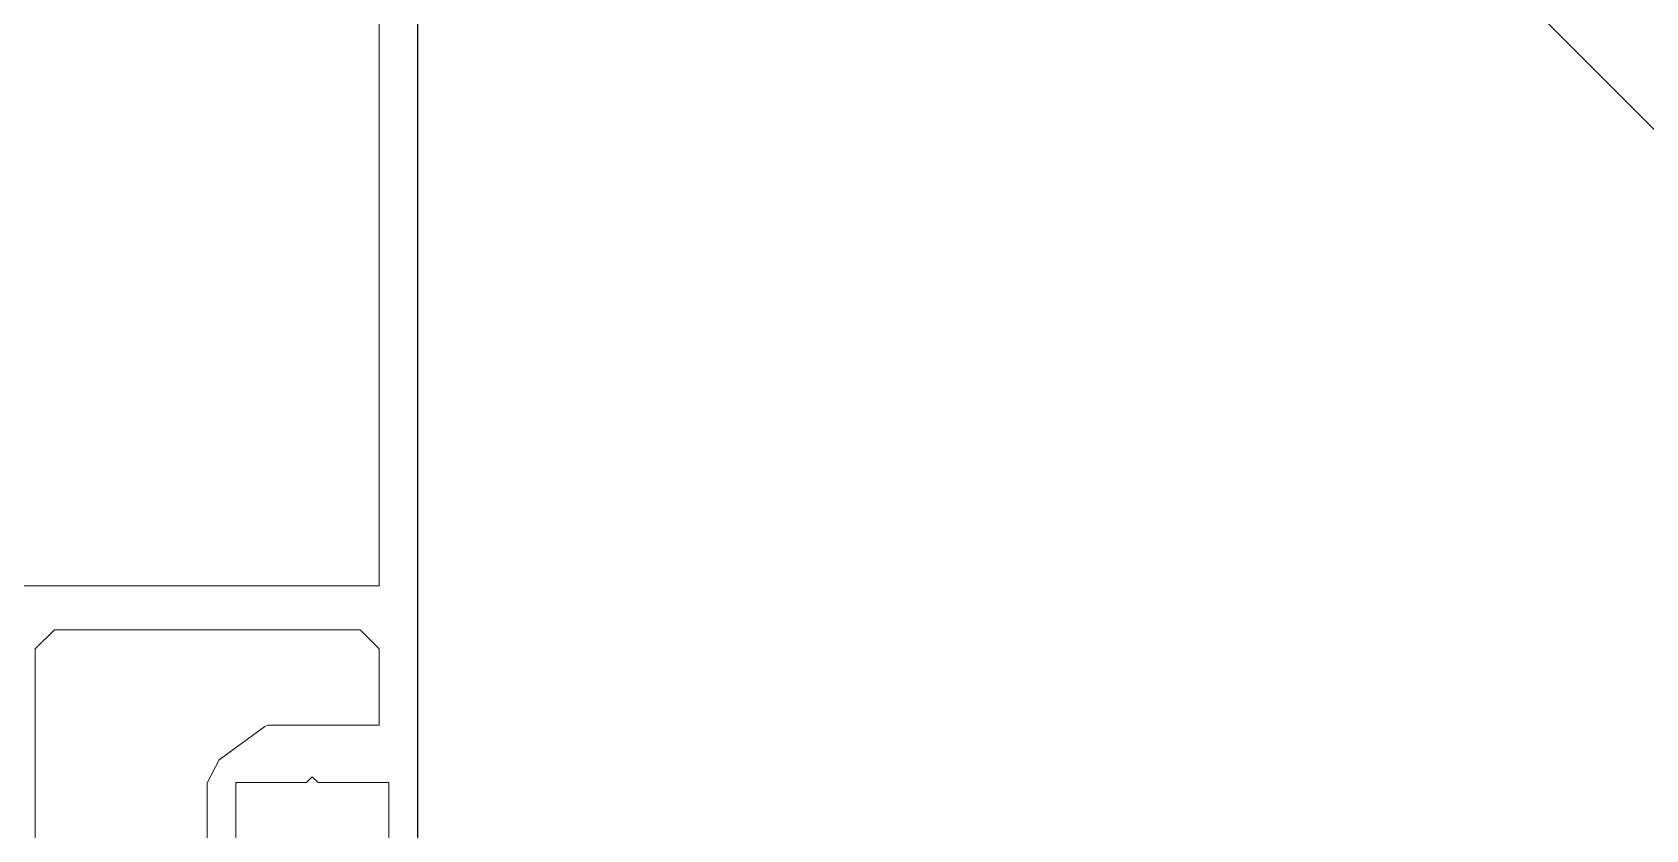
# Model space of a CAD drawing. Header units: millimetres. Extents: x 97 to 214665, y -4577 to 61202.
# Drawn here: x 189778 to 189862.4, y 22498.5 to 22540.2 of the extents above; entities that cross this region are included whole.
import ezdxf

# ---------------------------------------------------------------- set-up
doc = ezdxf.new("R2010")
doc.units = ezdxf.units.MM
for name, color, linetype, lineweight in [('A-GLAZ-CWMG-OTLN', 51, 'Continuous', 9), ('G-XREF-____-OTLN', 8, 'Continuous', 9), ('S-COLS-____-MCUT', 52, 'Continuous', 9), ('S-COLS-____-OTLN', 52, 'Continuous', 9)]:
    doc.layers.add(name, color=color, linetype=linetype, lineweight=lineweight)

# ---------------------------------------------------------------- blocks, each defined once
blk = doc.blocks.new('BSC_Колонна _Прямоугольная - 400x400-V33-О_АИ_ПП_4_200_Целиком')
at = {"layer": 'S-COLS-____-OTLN', "lineweight": 5}
h = blk.add_hatch(dxfattribs=at)
h.set_pattern_fill('FP_69', color=256, style=0, pattern_type=2)
h.set_pattern_definition([(135, (-132500, -22625), (-142.5612, -142.5612), []), (135, (-132357.44, -22625), (-142.5612, -142.5612), [252.016, -50.403, 3.353, -47.05])])
h.paths.add_polyline_path([(76.202, -200), (200, -200), (200, 200), (-200, 200), (-199.869, -200), (-130.182, -200)])
at = {"layer": 'S-COLS-____-MCUT', "color": 130, "lineweight": 25}
blk.add_line((-200, 200), (-200, -132.105), dxfattribs=at)
blk = doc.blocks.new('Прямоугольный импост - 200_dwg-17677014-О_АИ_ПП_4_200_Целиком')
at = {"layer": 'G-XREF-____-OTLN', "color": 10, "lineweight": 5, "flags": 128}
for points in [[(228001.452, 196764.968), (228001.452, 196794.968), (228002.452, 196795.968), (228018.452, 196795.968), (228019.452, 196794.968), (228019.452, 196790.968), (228013.65, 196790.968), (228013.473, 196790.91), (228011.071, 196789.164), (228010.452, 196787.951), (228010.452, 196781.968)], [(228011.952, 196782.968), (228011.952, 196787.968), (228015.652, 196787.968), (228015.952, 196788.268), (228016.252, 196787.968), (228019.952, 196787.968), (228019.952, 196782.968)], [(228021.452, 196781.968), (228021.452, 196911.968)]]:
    blk.add_lwpolyline(points, dxfattribs=at)
blk.add_lwpolyline([(227973.452, 196906.968), (227973.452, 196798.268), (228019.452, 196798.268), (228019.452, 196906.968)], close=True, dxfattribs=at)
blk = doc.blocks.new('Прямоугольный импост - 200_dwg-V118-О_АИ_ПП_4_200_Целиком')
at = {"layer": 'G-XREF-____-OTLN', "color": 10, "lineweight": 5, "flags": 128}
for points in [[(228001.452, 196764.968), (228001.452, 196794.968), (228002.452, 196795.968), (228018.452, 196795.968), (228019.452, 196794.968), (228019.452, 196790.968), (228013.65, 196790.968), (228013.473, 196790.91), (228011.071, 196789.164), (228010.452, 196787.951), (228010.452, 196781.968)], [(228011.952, 196782.968), (228011.952, 196787.968), (228015.652, 196787.968), (228015.952, 196788.268), (228016.252, 196787.968), (228019.952, 196787.968), (228019.952, 196782.968)], [(228021.452, 196781.968), (228021.452, 196911.968)]]:
    blk.add_lwpolyline(points, dxfattribs=at)
blk.add_lwpolyline([(227973.452, 196906.968), (227973.452, 196798.268), (228019.452, 196798.268), (228019.452, 196906.968)], close=True, dxfattribs=at)
blk = doc.blocks.new('Прямоугольный импост - 42х50х200h-V124-О_АИ_ПП_4_200_Целиком')
for name in ['Прямоугольный импост - 200_dwg-17677014-О_АИ_ПП_4_200_Целиком', 'Прямоугольный импост - 200_dwg-V118-О_АИ_ПП_4_200_Целиком']:
    blk.add_blockref(name, (-227996.452, -196751.798))
blk = doc.blocks.new('0083_СОШ675_АР_R22_rvt-1-О_АИ_ПП_4_200_Целиком')
at = {"layer": 'A-GLAZ-CWMG-OTLN', "color": 90, "lineweight": 9}
blk.add_blockref('Прямоугольный импост - 42х50х200h-V124-О_АИ_ПП_4_200_Целиком', (132275, 22464.8), dxfattribs=at)
at = {"layer": 'S-COLS-____-OTLN', "color": 90, "lineweight": 9}
blk.add_blockref('BSC_Колонна _Прямоугольная - 400x400-V33-О_АИ_ПП_4_200_Целиком', (132500, 22624.999), dxfattribs=at)

msp = doc.modelspace()

# ---------------------------------------------------------------- block references
at = {"color": 250, "lineweight": 5}
msp.add_blockref('0083_СОШ675_АР_R22_rvt-1-О_АИ_ПП_4_200_Целиком', (57498.114412, 0), dxfattribs=at)

doc.saveas('drawing.dxf')
